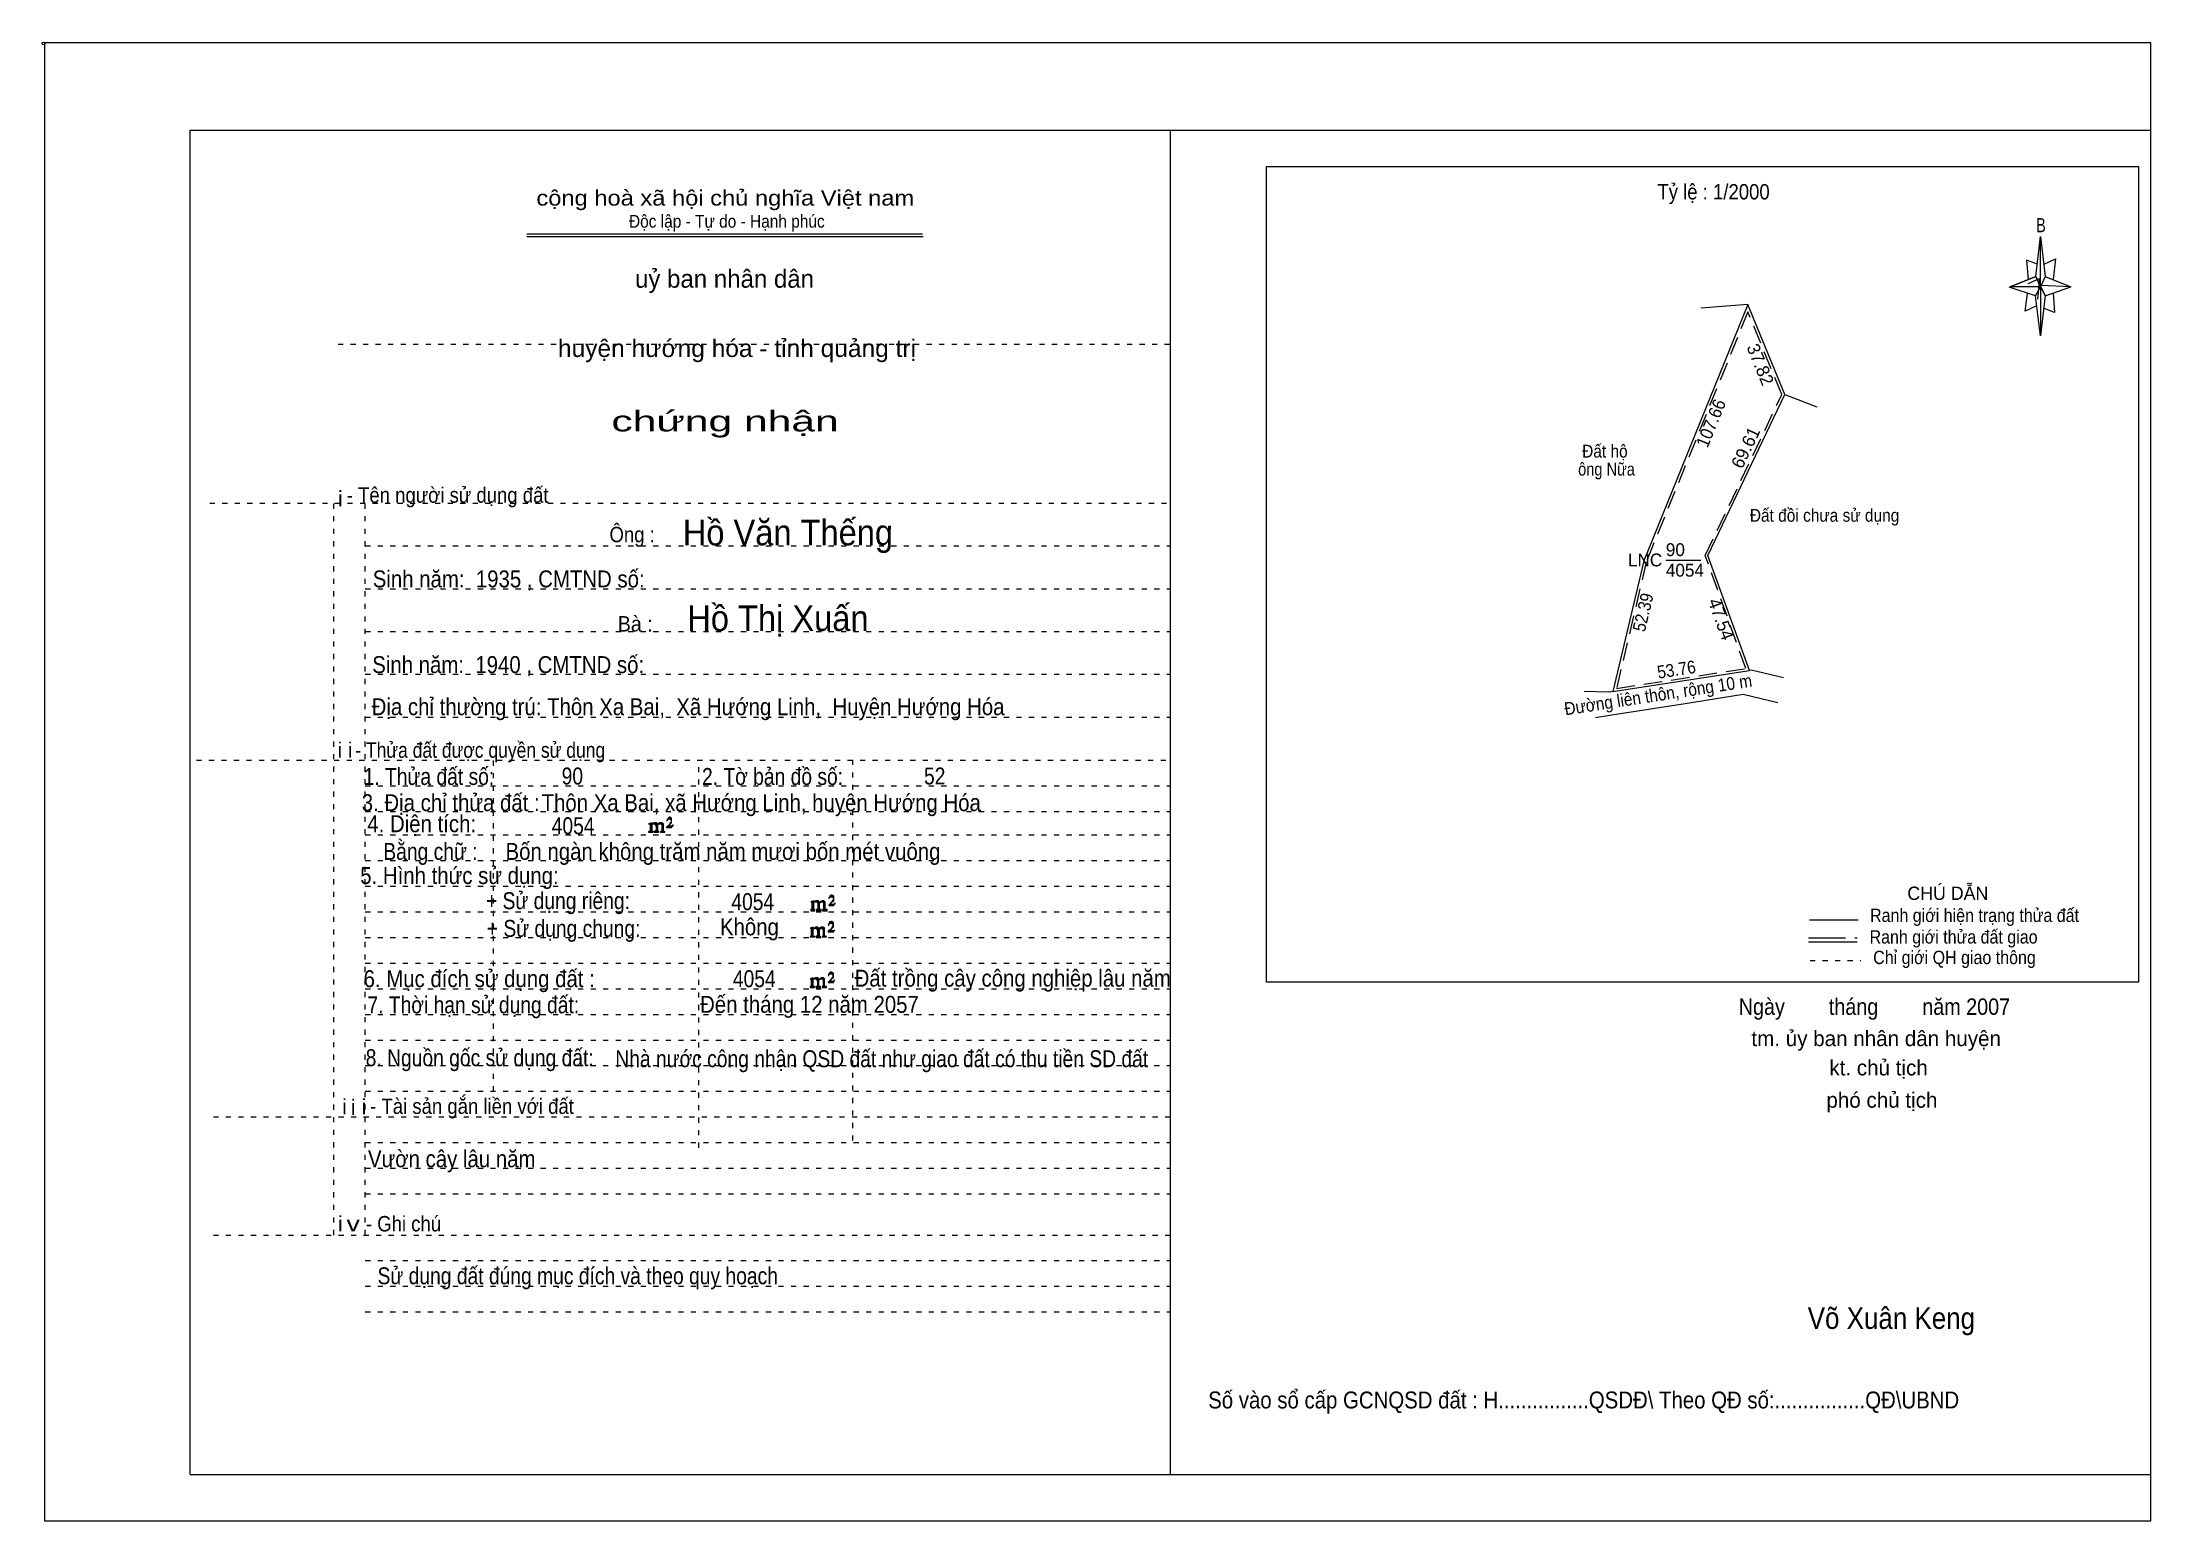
# Model space of a CAD drawing. Header units: centimetres. Extents: x -1.6 to 39.5, y -3.3 to 25.5.
import ezdxf
from ezdxf.enums import TextEntityAlignment as Align

# ---------------------------------------------------------------- set-up
doc = ezdxf.new("R2010")
doc.units = ezdxf.units.CM
doc.header["$LTSCALE"] = 0.12
for name, pattern in [('DOTTED', [1.5, 0.3, -1.2]), ('LONG_DASHED', [7.5, 6, -1.5]), ('MEDIUM_DASHED', [4.5, 3, -1.5])]:
    doc.linetypes.add(name, pattern=pattern)
for name, color, linetype, lineweight in [('1', 7, 'DOTTED', 13), ('10', 7, 'Continuous', 13), ('4', 7, 'Continuous', 13), ('5', 7, 'Continuous', 13), ('50', 7, 'Continuous', 13)]:
    doc.layers.add(name, color=color, linetype=linetype, lineweight=lineweight)

msp = doc.modelspace()

# ---------------------------------------------------------------- hatches: boundary and pattern name
at = {"layer": '50'}
for points in [[(10.27, 10.13), (10.27, 10.12), (10.27, 10.11), (10.25, 10.11), (10.24, 10.11), (10.24, 10.1), (10.33, 10.1), (10.33, 10.11), (10.32, 10.11), (10.31, 10.11), (10.31, 10.12), (10.31, 10.13), (10.31, 10.24), (10.31, 10.25), (10.32, 10.26), (10.34, 10.26), (10.35, 10.26), (10.36, 10.26), (10.37, 10.25), (10.39, 10.22), (10.39, 10.13), (10.37, 10.12), (10.37, 10.11), (10.36, 10.11), (10.35, 10.11), (10.35, 10.1), (10.44, 10.1), (10.44, 10.11), (10.43, 10.11), (10.42, 10.11), (10.42, 10.12), (10.42, 10.13), (10.42, 10.24), (10.44, 10.26), (10.45, 10.26), (10.46, 10.26), (10.49, 10.26), (10.49, 10.25), (10.5, 10.24), (10.5, 10.22), (10.5, 10.13), (10.5, 10.12), (10.49, 10.11), (10.49, 10.11), (10.47, 10.11), (10.47, 10.1), (10.56, 10.1), (10.56, 10.11), (10.55, 10.11), (10.54, 10.11), (10.53, 10.12), (10.53, 10.13), (10.53, 10.2), (10.53, 10.25), (10.53, 10.26), (10.52, 10.27), (10.5, 10.28), (10.47, 10.28), (10.46, 10.28), (10.44, 10.27), (10.41, 10.25), (10.41, 10.26), (10.4, 10.28), (10.39, 10.28), (10.37, 10.28), (10.35, 10.28), (10.34, 10.28), (10.32, 10.26), (10.31, 10.26), (10.31, 10.25), (10.31, 10.25), (10.31, 10.26), (10.31, 10.28), (10.24, 10.26), (10.24, 10.26), (10.25, 10.26), (10.27, 10.25), (10.27, 10.24), (10.27, 10.23)], [(10.69, 10.19), (10.72, 10.24), (10.72, 10.24), (10.71, 10.22), (10.69, 10.22), (10.68, 10.22), (10.63, 10.22), (10.66, 10.26), (10.67, 10.27), (10.69, 10.28), (10.69, 10.3), (10.69, 10.32), (10.69, 10.34), (10.69, 10.35), (10.69, 10.37), (10.68, 10.38), (10.67, 10.38), (10.66, 10.39), (10.65, 10.39), (10.63, 10.38), (10.63, 10.38), (10.62, 10.37), (10.61, 10.35), (10.59, 10.33), (10.61, 10.33), (10.61, 10.35), (10.62, 10.35), (10.63, 10.36), (10.65, 10.36), (10.66, 10.36), (10.67, 10.35), (10.68, 10.35), (10.68, 10.32), (10.68, 10.3), (10.66, 10.28), (10.66, 10.26), (10.65, 10.25), (10.59, 10.2), (10.59, 10.19)], [(13.42, 8.61), (13.42, 8.6), (13.42, 8.59), (13.41, 8.59), (13.4, 8.59), (13.4, 8.57), (13.48, 8.57), (13.48, 8.59), (13.47, 8.59), (13.46, 8.59), (13.46, 8.6), (13.46, 8.61), (13.46, 8.72), (13.46, 8.73), (13.47, 8.74), (13.5, 8.74), (13.51, 8.74), (13.52, 8.74), (13.53, 8.73), (13.54, 8.69), (13.54, 8.61), (13.53, 8.6), (13.53, 8.59), (13.52, 8.59), (13.51, 8.59), (13.51, 8.57), (13.6, 8.57), (13.6, 8.59), (13.58, 8.59), (13.57, 8.59), (13.57, 8.6), (13.57, 8.61), (13.57, 8.72), (13.6, 8.74), (13.61, 8.74), (13.62, 8.74), (13.64, 8.74), (13.64, 8.73), (13.65, 8.72), (13.65, 8.69), (13.65, 8.61), (13.65, 8.6), (13.64, 8.59), (13.64, 8.59), (13.63, 8.59), (13.63, 8.57), (13.72, 8.57), (13.72, 8.59), (13.7, 8.59), (13.69, 8.59), (13.68, 8.6), (13.68, 8.61), (13.68, 8.68), (13.68, 8.73), (13.68, 8.74), (13.67, 8.75), (13.65, 8.76), (13.63, 8.76), (13.62, 8.76), (13.6, 8.75), (13.56, 8.73), (13.56, 8.74), (13.55, 8.76), (13.54, 8.76), (13.53, 8.76), (13.51, 8.76), (13.5, 8.76), (13.47, 8.74), (13.46, 8.74), (13.46, 8.73), (13.46, 8.73), (13.46, 8.74), (13.46, 8.76), (13.4, 8.74), (13.4, 8.74), (13.41, 8.74), (13.42, 8.73), (13.42, 8.72), (13.42, 8.71)], [(13.85, 8.67), (13.87, 8.72), (13.87, 8.72), (13.86, 8.69), (13.85, 8.69), (13.84, 8.69), (13.78, 8.69), (13.82, 8.74), (13.83, 8.75), (13.85, 8.76), (13.85, 8.78), (13.85, 8.79), (13.85, 8.82), (13.85, 8.83), (13.85, 8.85), (13.84, 8.86), (13.83, 8.86), (13.82, 8.87), (13.8, 8.87), (13.78, 8.86), (13.78, 8.86), (13.77, 8.85), (13.76, 8.83), (13.75, 8.81), (13.76, 8.81), (13.76, 8.83), (13.77, 8.83), (13.78, 8.84), (13.8, 8.84), (13.82, 8.84), (13.83, 8.83), (13.84, 8.83), (13.84, 8.79), (13.84, 8.78), (13.82, 8.76), (13.82, 8.74), (13.8, 8.73), (13.75, 8.68), (13.75, 8.67)], [(13.41, 8.09), (13.41, 8.08), (13.41, 8.07), (13.4, 8.07), (13.39, 8.07), (13.39, 8.06), (13.48, 8.06), (13.48, 8.07), (13.47, 8.07), (13.45, 8.07), (13.45, 8.08), (13.45, 8.09), (13.45, 8.2), (13.45, 8.21), (13.47, 8.23), (13.49, 8.23), (13.5, 8.23), (13.51, 8.23), (13.52, 8.21), (13.53, 8.18), (13.53, 8.09), (13.52, 8.08), (13.52, 8.07), (13.51, 8.07), (13.5, 8.07), (13.5, 8.06), (13.59, 8.06), (13.59, 8.07), (13.58, 8.07), (13.57, 8.07), (13.57, 8.08), (13.57, 8.09), (13.57, 8.2), (13.59, 8.23), (13.6, 8.23), (13.61, 8.23), (13.63, 8.23), (13.63, 8.21), (13.64, 8.2), (13.64, 8.18), (13.64, 8.09), (13.64, 8.08), (13.63, 8.07), (13.63, 8.07), (13.62, 8.07), (13.62, 8.06), (13.71, 8.06), (13.71, 8.07), (13.7, 8.07), (13.69, 8.07), (13.67, 8.08), (13.67, 8.09), (13.67, 8.17), (13.67, 8.21), (13.67, 8.23), (13.66, 8.24), (13.64, 8.25), (13.62, 8.25), (13.61, 8.25), (13.59, 8.24), (13.55, 8.21), (13.55, 8.23), (13.54, 8.25), (13.53, 8.25), (13.52, 8.25), (13.5, 8.25), (13.49, 8.25), (13.47, 8.23), (13.45, 8.23), (13.45, 8.21), (13.45, 8.21), (13.45, 8.23), (13.45, 8.25), (13.39, 8.23), (13.39, 8.23), (13.4, 8.23), (13.41, 8.21), (13.41, 8.2), (13.41, 8.19)], [(13.84, 8.16), (13.86, 8.2), (13.86, 8.2), (13.85, 8.18), (13.84, 8.18), (13.83, 8.18), (13.77, 8.18), (13.81, 8.23), (13.82, 8.24), (13.84, 8.25), (13.84, 8.27), (13.84, 8.28), (13.84, 8.3), (13.84, 8.31), (13.84, 8.34), (13.83, 8.35), (13.82, 8.35), (13.81, 8.36), (13.8, 8.36), (13.77, 8.35), (13.77, 8.35), (13.76, 8.34), (13.75, 8.31), (13.74, 8.29), (13.75, 8.29), (13.75, 8.31), (13.76, 8.31), (13.77, 8.33), (13.8, 8.33), (13.81, 8.33), (13.82, 8.31), (13.83, 8.31), (13.83, 8.28), (13.83, 8.27), (13.81, 8.25), (13.81, 8.23), (13.8, 8.21), (13.74, 8.17), (13.74, 8.16)], [(13.41, 7.11), (13.41, 7.1), (13.41, 7.09), (13.4, 7.09), (13.39, 7.09), (13.39, 7.07), (13.47, 7.07), (13.47, 7.09), (13.46, 7.09), (13.45, 7.09), (13.45, 7.1), (13.45, 7.11), (13.45, 7.22), (13.45, 7.23), (13.46, 7.24), (13.49, 7.24), (13.5, 7.24), (13.51, 7.24), (13.52, 7.23), (13.53, 7.19), (13.53, 7.11), (13.52, 7.1), (13.52, 7.09), (13.51, 7.09), (13.5, 7.09), (13.5, 7.07), (13.59, 7.07), (13.59, 7.09), (13.57, 7.09), (13.56, 7.09), (13.56, 7.1), (13.56, 7.11), (13.56, 7.22), (13.59, 7.24), (13.6, 7.24), (13.61, 7.24), (13.63, 7.24), (13.63, 7.23), (13.64, 7.22), (13.64, 7.19), (13.64, 7.11), (13.64, 7.1), (13.63, 7.09), (13.63, 7.09), (13.62, 7.09), (13.62, 7.07), (13.71, 7.07), (13.71, 7.09), (13.69, 7.09), (13.68, 7.09), (13.67, 7.1), (13.67, 7.11), (13.67, 7.18), (13.67, 7.23), (13.67, 7.24), (13.66, 7.25), (13.64, 7.26), (13.62, 7.26), (13.61, 7.26), (13.59, 7.25), (13.55, 7.23), (13.55, 7.24), (13.54, 7.26), (13.53, 7.26), (13.52, 7.26), (13.5, 7.26), (13.49, 7.26), (13.46, 7.24), (13.45, 7.24), (13.45, 7.23), (13.45, 7.23), (13.45, 7.24), (13.45, 7.26), (13.39, 7.24), (13.39, 7.24), (13.4, 7.24), (13.41, 7.23), (13.41, 7.22), (13.41, 7.21)], [(13.84, 7.17), (13.86, 7.22), (13.86, 7.22), (13.85, 7.19), (13.84, 7.19), (13.83, 7.19), (13.77, 7.19), (13.81, 7.24), (13.82, 7.25), (13.84, 7.26), (13.84, 7.28), (13.84, 7.29), (13.84, 7.32), (13.84, 7.33), (13.84, 7.35), (13.83, 7.36), (13.82, 7.36), (13.81, 7.37), (13.79, 7.37), (13.77, 7.36), (13.77, 7.36), (13.76, 7.35), (13.75, 7.33), (13.74, 7.31), (13.75, 7.31), (13.75, 7.33), (13.76, 7.33), (13.77, 7.34), (13.79, 7.34), (13.81, 7.34), (13.82, 7.33), (13.83, 7.33), (13.83, 7.29), (13.83, 7.28), (13.81, 7.26), (13.81, 7.24), (13.79, 7.23), (13.74, 7.18), (13.74, 7.17)]]:
    msp.add_hatch(color=256, dxfattribs=at).paths.add_polyline_path(points)

# ---------------------------------------------------------------- linework, layer by layer
at = {"layer": '1', "linetype": 'Continuous'}
for p, q in [((1.31, -2.42), (1.31, 23.78)), ((1.31, 23.78), (39.51, 23.78)), ((20.41, -2.42), (20.41, 23.78)), ((39.51, -2.42), (39.51, 23.78)), ((7.87, 21.76), (15.58, 21.76)), ((7.87, 21.71), (15.59, 21.71)), ((37.26, 20.55), (36.75, 20.72)), ((1.31, -2.42), (39.51, -2.42))]:
    msp.add_line(p, q, dxfattribs=at)
at = {"layer": '1'}
for p, q in [((4.19, 19.61), (20.41, 19.61)), ((1.69, 16.51), (20.41, 16.51)), ((4.11, 2.25), (4.11, 16.51)), ((4.72, 2.25), (4.72, 16.51)), ((4.72, 15.68), (20.41, 15.68)), ((4.72, 14.84), (20.41, 14.84)), ((4.72, 14.01), (20.41, 14.01)), ((4.72, 13.18), (20.41, 13.18)), ((4.72, 12.34), (20.41, 12.34)), ((1.43, 11.5), (20.41, 11.5)), ((7.22, 5.05), (7.22, 11.5)), ((11.22, 3.95), (11.22, 11.5)), ((14.22, 4.09), (14.22, 11.5)), ((4.72, 11), (20.41, 11)), ((4.72, 10.5), (20.41, 10.5)), ((4.72, 10.05), (20.41, 10.05)), ((4.72, 9.55), (20.41, 9.55)), ((4.72, 9.05), (20.41, 9.05)), ((4.72, 8.55), (20.41, 8.55)), ((4.72, 8.05), (20.41, 8.05)), ((4.72, 7.55), (20.41, 7.55)), ((4.72, 7.05), (20.41, 7.05)), ((4.72, 6.55), (20.41, 6.55)), ((4.72, 6.05), (20.41, 6.05)), ((4.72, 5.55), (20.41, 5.55)), ((4.72, 5.05), (20.41, 5.05)), ((1.76, 4.55), (20.41, 4.55)), ((4.72, 4.05), (20.41, 4.05)), ((4.72, 3.55), (20.41, 3.55)), ((4.72, 3.05), (20.41, 3.05)), ((1.76, 2.25), (20.41, 2.25)), ((4.72, 1.75), (20.41, 1.75)), ((4.72, 1.25), (20.41, 1.25)), ((4.72, 0.75), (20.41, 0.75))]:
    msp.add_line(p, q, dxfattribs=at)
at = {"layer": '1', "linetype": 'Continuous'}
msp.add_lwpolyline([(-1.53, -3.32), (39.51, -3.32), (39.51, 25.48), (-1.53, 25.48)], close=True, dxfattribs=at)
msp.add_lwpolyline([(37.27, 20.35), (37.06, 20.25), (37.11, 20.6)], dxfattribs=at)
at = {"layer": '10'}
for p, q in [((31.66, 20.38), (30.74, 20.31)), ((32.38, 18.63), (31.66, 20.38)), ((30.06, 15.4), (30.74, 15.4)), ((29.03, 12.84), (31.69, 13.25))]:
    msp.add_line(p, q, dxfattribs=at)
at = {"layer": '10', "linetype": 'MEDIUM_DASHED'}
for p, q in [((32.32, 18.63), (31.66, 20.24)), ((29.1, 12.9), (31.62, 13.29))]:
    msp.add_line(p, q, dxfattribs=at)
at = {"layer": '10'}
for points in [[(31.66, 20.38), (29.63, 15.39), (29.03, 12.84)], [(31.69, 13.25), (30.88, 15.49), (32.38, 18.63), (33, 18.39)], [(32.35, 13.11), (31.72, 13.26), (31.69, 13.25)], [(29.03, 12.84), (28.95, 12.83), (28.47, 12.84)], [(32.24, 12.62), (31.57, 12.78), (30.44, 12.6), (29.01, 12.38), (28.69, 12.33)]]:
    msp.add_lwpolyline(points, dxfattribs=at)
at = {"layer": '10', "linetype": 'MEDIUM_DASHED'}
for points in [[(31.66, 20.24), (29.68, 15.37), (29.1, 12.9)], [(31.62, 13.29), (30.83, 15.49), (32.32, 18.63)]]:
    msp.add_lwpolyline(points, dxfattribs=at)
at = {"layer": '4'}
for p, q in [((32.86, 8.39), (33.81, 8.39)), ((32.84, 7.96), (33.79, 7.96))]:
    msp.add_line(p, q, dxfattribs=at)
at = {"layer": '4', "linetype": 'LONG_DASHED'}
msp.add_line((32.84, 8.04), (33.79, 8.04), dxfattribs=at)
at = {"layer": '4', "linetype": 'DOTTED'}
msp.add_line((32.87, 7.6), (33.86, 7.6), dxfattribs=at)
at = {"layer": '4'}
msp.add_lwpolyline([(22.28, 23.07), (39.27, 23.07), (39.27, 7.18), (22.28, 7.18)], close=True, dxfattribs=at)
msp.add_circle((-1.55, 25.47), 0.025, dxfattribs=at)
at = {"layer": '5'}
for p, q in [((37.27, 20.93), (37.36, 21.71)), ((37.45, 20.55), (37.36, 19.77)), ((37.45, 20.93), (37.95, 20.73)), ((37.61, 20.61), (37.63, 20.23)), ((37.63, 20.23), (37.42, 20.31))]:
    msp.add_line(p, q, dxfattribs=at)
for points in [[(37.36, 21.71), (37.45, 20.93), (37.36, 20.73)], [(37.36, 20.73), (36.77, 20.73), (37.27, 20.93), (37.45, 20.55), (37.95, 20.73), (37.36, 20.75)], [(37.36, 20.73), (37.36, 19.77), (37.26, 20.55)]]:
    msp.add_lwpolyline(points, close=True, dxfattribs=at)
for points in [[(37.3, 21.17), (37.09, 21.25), (37.12, 20.87)], [(37.43, 21.17), (37.65, 21.27), (37.61, 20.87)], [(37.36, 20.73), (37.27, 20.93), (36.77, 20.73)], [(37.12, 20.79), (37.34, 20.89), (37.3, 20.49)], [(37.36, 20.73), (37.45, 20.55), (37.95, 20.73)]]:
    msp.add_lwpolyline(points, dxfattribs=at)
at = {"layer": '50'}
for points in [[(10.27, 10.13), (10.27, 10.12), (10.27, 10.11), (10.25, 10.11), (10.24, 10.11), (10.24, 10.1), (10.33, 10.1), (10.33, 10.11), (10.32, 10.11), (10.31, 10.11), (10.31, 10.12), (10.31, 10.13), (10.31, 10.24), (10.31, 10.25), (10.32, 10.26), (10.34, 10.26), (10.35, 10.26), (10.36, 10.26), (10.37, 10.25), (10.39, 10.22), (10.39, 10.13), (10.37, 10.12), (10.37, 10.11), (10.36, 10.11), (10.35, 10.11), (10.35, 10.1), (10.44, 10.1), (10.44, 10.11), (10.43, 10.11), (10.42, 10.11), (10.42, 10.12), (10.42, 10.13), (10.42, 10.24), (10.44, 10.26), (10.45, 10.26), (10.46, 10.26), (10.49, 10.26), (10.49, 10.25), (10.5, 10.24), (10.5, 10.22), (10.5, 10.13), (10.5, 10.12), (10.49, 10.11), (10.49, 10.11), (10.47, 10.11), (10.47, 10.1), (10.56, 10.1), (10.56, 10.11), (10.55, 10.11), (10.54, 10.11), (10.53, 10.12), (10.53, 10.13), (10.53, 10.2), (10.53, 10.25), (10.53, 10.26), (10.52, 10.27), (10.5, 10.28), (10.47, 10.28), (10.46, 10.28), (10.44, 10.27), (10.41, 10.25), (10.41, 10.26), (10.4, 10.28), (10.39, 10.28), (10.37, 10.28), (10.35, 10.28), (10.34, 10.28), (10.32, 10.26), (10.31, 10.26), (10.31, 10.25), (10.31, 10.25), (10.31, 10.26), (10.31, 10.28), (10.24, 10.26), (10.24, 10.26), (10.25, 10.26), (10.27, 10.25), (10.27, 10.24), (10.27, 10.23)], [(10.69, 10.19), (10.72, 10.24), (10.72, 10.24), (10.71, 10.22), (10.69, 10.22), (10.68, 10.22), (10.63, 10.22), (10.66, 10.26), (10.67, 10.27), (10.69, 10.28), (10.69, 10.3), (10.69, 10.32), (10.69, 10.34), (10.69, 10.35), (10.69, 10.37), (10.68, 10.38), (10.67, 10.38), (10.66, 10.39), (10.65, 10.39), (10.63, 10.38), (10.63, 10.38), (10.62, 10.37), (10.61, 10.35), (10.59, 10.33), (10.61, 10.33), (10.61, 10.35), (10.62, 10.35), (10.63, 10.36), (10.65, 10.36), (10.66, 10.36), (10.67, 10.35), (10.68, 10.35), (10.68, 10.32), (10.68, 10.3), (10.66, 10.28), (10.66, 10.26), (10.65, 10.25), (10.59, 10.2), (10.59, 10.19)], [(13.42, 8.61), (13.42, 8.6), (13.42, 8.59), (13.41, 8.59), (13.4, 8.59), (13.4, 8.57), (13.48, 8.57), (13.48, 8.59), (13.47, 8.59), (13.46, 8.59), (13.46, 8.6), (13.46, 8.61), (13.46, 8.72), (13.46, 8.73), (13.47, 8.74), (13.5, 8.74), (13.51, 8.74), (13.52, 8.74), (13.53, 8.73), (13.54, 8.69), (13.54, 8.61), (13.53, 8.6), (13.53, 8.59), (13.52, 8.59), (13.51, 8.59), (13.51, 8.57), (13.6, 8.57), (13.6, 8.59), (13.58, 8.59), (13.57, 8.59), (13.57, 8.6), (13.57, 8.61), (13.57, 8.72), (13.6, 8.74), (13.61, 8.74), (13.62, 8.74), (13.64, 8.74), (13.64, 8.73), (13.65, 8.72), (13.65, 8.69), (13.65, 8.61), (13.65, 8.6), (13.64, 8.59), (13.64, 8.59), (13.63, 8.59), (13.63, 8.57), (13.72, 8.57), (13.72, 8.59), (13.7, 8.59), (13.69, 8.59), (13.68, 8.6), (13.68, 8.61), (13.68, 8.68), (13.68, 8.73), (13.68, 8.74), (13.67, 8.75), (13.65, 8.76), (13.63, 8.76), (13.62, 8.76), (13.6, 8.75), (13.56, 8.73), (13.56, 8.74), (13.55, 8.76), (13.54, 8.76), (13.53, 8.76), (13.51, 8.76), (13.5, 8.76), (13.47, 8.74), (13.46, 8.74), (13.46, 8.73), (13.46, 8.73), (13.46, 8.74), (13.46, 8.76), (13.4, 8.74), (13.4, 8.74), (13.41, 8.74), (13.42, 8.73), (13.42, 8.72), (13.42, 8.71)], [(13.85, 8.67), (13.87, 8.72), (13.87, 8.72), (13.86, 8.69), (13.85, 8.69), (13.84, 8.69), (13.78, 8.69), (13.82, 8.74), (13.83, 8.75), (13.85, 8.76), (13.85, 8.78), (13.85, 8.79), (13.85, 8.82), (13.85, 8.83), (13.85, 8.85), (13.84, 8.86), (13.83, 8.86), (13.82, 8.87), (13.8, 8.87), (13.78, 8.86), (13.78, 8.86), (13.77, 8.85), (13.76, 8.83), (13.75, 8.81), (13.76, 8.81), (13.76, 8.83), (13.77, 8.83), (13.78, 8.84), (13.8, 8.84), (13.82, 8.84), (13.83, 8.83), (13.84, 8.83), (13.84, 8.79), (13.84, 8.78), (13.82, 8.76), (13.82, 8.74), (13.8, 8.73), (13.75, 8.68), (13.75, 8.67)], [(13.41, 8.09), (13.41, 8.08), (13.41, 8.07), (13.4, 8.07), (13.39, 8.07), (13.39, 8.06), (13.48, 8.06), (13.48, 8.07), (13.47, 8.07), (13.45, 8.07), (13.45, 8.08), (13.45, 8.09), (13.45, 8.2), (13.45, 8.21), (13.47, 8.23), (13.49, 8.23), (13.5, 8.23), (13.51, 8.23), (13.52, 8.21), (13.53, 8.18), (13.53, 8.09), (13.52, 8.08), (13.52, 8.07), (13.51, 8.07), (13.5, 8.07), (13.5, 8.06), (13.59, 8.06), (13.59, 8.07), (13.58, 8.07), (13.57, 8.07), (13.57, 8.08), (13.57, 8.09), (13.57, 8.2), (13.59, 8.23), (13.6, 8.23), (13.61, 8.23), (13.63, 8.23), (13.63, 8.21), (13.64, 8.2), (13.64, 8.18), (13.64, 8.09), (13.64, 8.08), (13.63, 8.07), (13.63, 8.07), (13.62, 8.07), (13.62, 8.06), (13.71, 8.06), (13.71, 8.07), (13.7, 8.07), (13.69, 8.07), (13.67, 8.08), (13.67, 8.09), (13.67, 8.17), (13.67, 8.21), (13.67, 8.23), (13.66, 8.24), (13.64, 8.25), (13.62, 8.25), (13.61, 8.25), (13.59, 8.24), (13.55, 8.21), (13.55, 8.23), (13.54, 8.25), (13.53, 8.25), (13.52, 8.25), (13.5, 8.25), (13.49, 8.25), (13.47, 8.23), (13.45, 8.23), (13.45, 8.21), (13.45, 8.21), (13.45, 8.23), (13.45, 8.25), (13.39, 8.23), (13.39, 8.23), (13.4, 8.23), (13.41, 8.21), (13.41, 8.2), (13.41, 8.19)], [(13.84, 8.16), (13.86, 8.2), (13.86, 8.2), (13.85, 8.18), (13.84, 8.18), (13.83, 8.18), (13.77, 8.18), (13.81, 8.23), (13.82, 8.24), (13.84, 8.25), (13.84, 8.27), (13.84, 8.28), (13.84, 8.3), (13.84, 8.31), (13.84, 8.34), (13.83, 8.35), (13.82, 8.35), (13.81, 8.36), (13.8, 8.36), (13.77, 8.35), (13.77, 8.35), (13.76, 8.34), (13.75, 8.31), (13.74, 8.29), (13.75, 8.29), (13.75, 8.31), (13.76, 8.31), (13.77, 8.33), (13.8, 8.33), (13.81, 8.33), (13.82, 8.31), (13.83, 8.31), (13.83, 8.28), (13.83, 8.27), (13.81, 8.25), (13.81, 8.23), (13.8, 8.21), (13.74, 8.17), (13.74, 8.16)], [(13.41, 7.11), (13.41, 7.1), (13.41, 7.09), (13.4, 7.09), (13.39, 7.09), (13.39, 7.07), (13.47, 7.07), (13.47, 7.09), (13.46, 7.09), (13.45, 7.09), (13.45, 7.1), (13.45, 7.11), (13.45, 7.22), (13.45, 7.23), (13.46, 7.24), (13.49, 7.24), (13.5, 7.24), (13.51, 7.24), (13.52, 7.23), (13.53, 7.19), (13.53, 7.11), (13.52, 7.1), (13.52, 7.09), (13.51, 7.09), (13.5, 7.09), (13.5, 7.07), (13.59, 7.07), (13.59, 7.09), (13.57, 7.09), (13.56, 7.09), (13.56, 7.1), (13.56, 7.11), (13.56, 7.22), (13.59, 7.24), (13.6, 7.24), (13.61, 7.24), (13.63, 7.24), (13.63, 7.23), (13.64, 7.22), (13.64, 7.19), (13.64, 7.11), (13.64, 7.1), (13.63, 7.09), (13.63, 7.09), (13.62, 7.09), (13.62, 7.07), (13.71, 7.07), (13.71, 7.09), (13.69, 7.09), (13.68, 7.09), (13.67, 7.1), (13.67, 7.11), (13.67, 7.18), (13.67, 7.23), (13.67, 7.24), (13.66, 7.25), (13.64, 7.26), (13.62, 7.26), (13.61, 7.26), (13.59, 7.25), (13.55, 7.23), (13.55, 7.24), (13.54, 7.26), (13.53, 7.26), (13.52, 7.26), (13.5, 7.26), (13.49, 7.26), (13.46, 7.24), (13.45, 7.24), (13.45, 7.23), (13.45, 7.23), (13.45, 7.24), (13.45, 7.26), (13.39, 7.24), (13.39, 7.24), (13.4, 7.24), (13.41, 7.23), (13.41, 7.22), (13.41, 7.21)], [(13.84, 7.17), (13.86, 7.22), (13.86, 7.22), (13.85, 7.19), (13.84, 7.19), (13.83, 7.19), (13.77, 7.19), (13.81, 7.24), (13.82, 7.25), (13.84, 7.26), (13.84, 7.28), (13.84, 7.29), (13.84, 7.32), (13.84, 7.33), (13.84, 7.35), (13.83, 7.36), (13.82, 7.36), (13.81, 7.37), (13.79, 7.37), (13.77, 7.36), (13.77, 7.36), (13.76, 7.35), (13.75, 7.33), (13.74, 7.31), (13.75, 7.31), (13.75, 7.33), (13.76, 7.33), (13.77, 7.34), (13.79, 7.34), (13.81, 7.34), (13.82, 7.33), (13.83, 7.33), (13.83, 7.29), (13.83, 7.28), (13.81, 7.26), (13.81, 7.24), (13.79, 7.23), (13.74, 7.18), (13.74, 7.17)]]:
    msp.add_lwpolyline(points, close=True, dxfattribs=at)

# ---------------------------------------------------------------- texts
at = {"layer": '1'}
for s, height, width, p in [('cộng hoà xã hội chủ nghĩa Việt nam', 0.3, 1.15, (11.735, 22.31)), ('Độc lập - Tự do - Hạnh phúc', 0.25, 0.9, (11.765, 21.88)), ('chứng nhận', 0.4, 1.55, (11.73, 17.91)), ('- Tên người sử dụng đất', 0.3, 0.9, (6.325, 16.52)), ('- Thửa đất được quyền sử dụng', 0.3, 0.85, (6.96, 11.55)), ('- Tài sản gắn liền với đất ', 0.3, 0.9, (6.85, 4.61)), ('v', 0.3, 1.3, (4.485, 2.32)), ('- Ghi chú', 0.3, 0.9, (5.465, 2.32))]:
    msp.add_text(s, height=height, dxfattribs=dict(at, width=width)).set_placement(p, align=Align.CENTER)
for s, height, p in [('uỷ ban nhân dân', 0.35, (11.72, 20.71)), ('i', 0.3, (4.235, 16.45)), ('i', 0.3, (4.225, 11.55)), ('i', 0.3, (4.425, 11.55)), ('i', 0.3, (4.315, 4.6)), ('i', 0.3, (4.485, 4.59)), ('i', 0.3, (4.695, 4.6)), ('i', 0.3, (4.235, 2.32))]:
    msp.add_text(s, height=height, dxfattribs=at).set_placement(p, align=Align.CENTER)
at = {"layer": '10'}
for s, height, width, p in [('Tỷ lệ : 1/2000', 0.3, 0.9, (30.99, 22.43)), ('Đất hộ ', 0.25, 0.9, (28.915, 17.4)), ('ông Nữa', 0.25, 0.85, (28.905, 17.05)), ('Hồ Văn Thếng', 0.5, 0.95, (12.955, 15.69)), ('Đất đồi chưa sử dụng ', 0.25, 0.9, (33.195, 16.15)), ('Hồ Thị Xuấn', 0.5, 0.95, (12.76, 14.02)), ('Võ Xuân Keng', 0.42, 0.9, (34.455, 0.42))]:
    msp.add_text(s, height=height, dxfattribs=dict(at, width=width)).set_placement(p, align=Align.CENTER)
for s, rotation, p in [('37.82', 292.232, (31.786, 19.167)), ('69.61', 64.399, (31.728, 17.541)), ('47.54', 290.024, (31.019, 14.208))]:
    msp.add_text(s, height=0.25, rotation=rotation, dxfattribs=at).set_placement(p, align=Align.CENTER)
for s, rotation, width, p in [('107.66', 67.821, 0.95, (31.055, 18.023)), ('52.39', 76.781, 0.9, (29.738, 14.356)), ('53.76', 8.805, 0.9, (30.286, 13.148)), ('Đường liên thôn, rộng 10 m ', 8.746, 0.9, (29.971, 12.663))]:
    msp.add_text(s, height=0.25, rotation=rotation, dxfattribs=dict(at, width=width)).set_placement(p, align=Align.CENTER)
for s, p in [('90', (30.06, 15.48)), ('4054', (30.06, 15.08))]:
    msp.add_text(s, height=0.25, dxfattribs=at).set_placement(p)
msp.add_text('LNC', height=0.25, dxfattribs=at).set_placement((29.99, 15.28), align=Align.RIGHT)
at = {"layer": '4'}
msp.add_text('CHÚ DẪN', height=0.2591, dxfattribs=at).set_placement((35.555, 8.78), align=Align.CENTER)
at = {"layer": '4', "width": 0.9}
for s, p in [('Ranh giới hiện trạng thửa đất', (36.075, 8.35)), ('Ranh giới thửa đất giao ', (35.71, 7.93)), ('Chỉ giới QH giao thông', (35.685, 7.53))]:
    msp.add_text(s, height=0.2591, dxfattribs=at).set_placement(p, align=Align.CENTER)
at = {"layer": '5', "width": 0.75}
msp.add_text('B', height=0.276, dxfattribs=at).set_placement((37.37, 21.79), align=Align.CENTER)
at = {"layer": '50'}
for s, height, width, p in [('  huyện hướng hóa - tỉnh quảng trị', 0.34, 1.05, (11.83, 19.36)), ('Ông :', 0.3, 0.9, (9.92, 15.75)), ('Sinh năm:  1935 , CMTND số:  ', 0.33, 0.9, (7.625, 14.87)), ('Bà :', 0.3, 0.95, (9.98, 14.01)), ('Sinh năm:  1940 , CMTND số:  ', 0.33, 0.9, (7.615, 13.2)), ('Địa chỉ thường trú: Thôn Xa Bai,  Xã Hướng Linh,  Huyện Hướng Hóa', 0.33, 0.9, (11.01, 12.38)), ('1. Thửa đất số:  ', 0.33, 0.85, (6.065, 11.02)), ('90', 0.33, 0.85, (8.755, 11.03)), ('2. Tờ bản đồ số:  ', 0.33, 0.85, (12.76, 11.02)), ('52', 0.33, 0.85, (15.815, 11.03)), ('3. Địa chỉ thửa đất : ', 0.33, 0.9, (6.44, 10.51)), ('Thôn Xa Bai, xã Hướng Linh, huyện Hướng Hóa', 0.33, 0.9, (12.435, 10.51)), ('4. Diện tích: ', 0.33, 0.9, (5.875, 10.1)), ('4054', 0.33, 0.85, (8.77, 10.06)), ('Bằng chữ :', 0.33, 0.85, (5.99, 9.56)), ('Bốn ngàn không trăm năm mươi bốn mét vuông', 0.33, 0.9, (11.69, 9.56)), ('5. Hình thức sử dụng:', 0.33, 0.9, (6.555, 9.09)), ('+ Sử dụng riêng:', 0.33, 0.85, (8.475, 8.6)), ('4054', 0.33, 0.85, (12.27, 8.58)), ('+ Sử dụng chung:', 0.33, 0.85, (8.585, 8.06)), ('Không', 0.33, 0.9, (12.205, 8.09)), ('6. Mục đích sử dụng đất :', 0.33, 0.9, (6.94, 7.08)), ('4054', 0.33, 0.85, (12.3, 7.08)), ('Đất trồng cây công nghiệp lâu năm', 0.33, 0.9, (17.335, 7.09)), ('7. Thời hạn sử dụng đất:', 0.33, 0.85, (6.825, 6.57)), ('Đến tháng 12 năm 2057', 0.33, 0.9, (13.375, 6.58)), ('Ngày        tháng        năm 2007', 0.32, 0.9, (34.125, 6.54)), ('8. Nguồn gốc sử dụng đất:', 0.33, 0.85, (6.95, 5.54)), ('Nhà nước công nhận QSD đất như giao đất có thu tiền SD đất ', 0.33, 0.85, (14.835, 5.52)), ('Vườn cây lâu năm', 0.33, 0.9, (6.405, 3.57)), ('Sử dụng đất đúng mục đích và theo quy hoạch', 0.33, 0.85, (8.86, 1.29)), ('Số vào sổ cấp GCNQSD đất : H................QSDĐ\\ Theo QĐ số:................QĐ\\UBND', 0.33, 0.9, (28.46, -1.13))]:
    msp.add_text(s, height=height, dxfattribs=dict(at, width=width)).set_placement(p, align=Align.CENTER)
for s, p in [('tm. ủy ban nhân dân huyện ', (34.215, 5.93)), ('kt. chủ tịch', (34.205, 5.36)), ('phó chủ tịch', (34.27, 4.73))]:
    msp.add_text(s, height=0.3, dxfattribs=at).set_placement(p, align=Align.CENTER)

doc.saveas('drawing.dxf')
